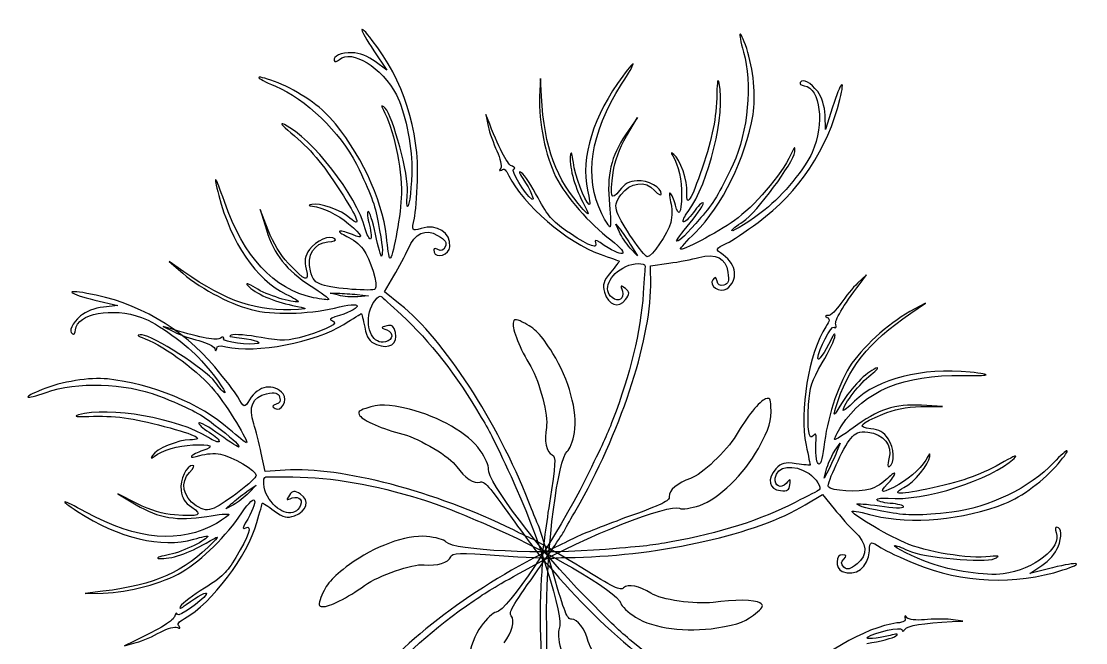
# Model space of a CAD drawing. Extents: x -427 to 180, y 57 to 333.
# Drawn here: x 56.7 to 180.4, y 108.7 to 180.9 of the extents above; entities that cross this region are included whole.
import ezdxf

# ---------------------------------------------------------------- set-up
doc = ezdxf.new("R2010")
doc.units = 0
doc.layers.add('Layer_1', color=7, linetype='CONTINUOUS')

msp = doc.modelspace()

# ---------------------------------------------------------------- linework, layer by layer
at = {"layer": 'Layer_1', "color": 7}
for points in [[(97.657218, 177.528932), (99.190955, 175.265898), (97.83911, 176.264083)], [(117.143357, 172.23021), (117.025882, 174.30472), (116.917579, 172.223472)], [(150.98032, 170.976614), (150.165862, 168.366976), (150.104373, 170.046304)], [(111.128284, 168.98476), (110.663994, 170.12836), (110.958704, 168.759194)], [(127.022687, 167.583033), (128.32352, 169.782885), (126.924121, 167.745417)], [(85.384785, 156.675215), (84.474618, 159.063273), (85.196331, 156.699239)], [(126.205195, 156.45741), (125.797067, 157.382146), (126.353609, 156.654789)], [(126.205195, 156.45741), (126.205195, 156.45741)], [(127.621422, 154.818842), (128.311525, 153.682089), (127.451806, 154.593258)], [(75.594531, 151.843108), (73.898728, 153.04371), (75.45917, 151.662253)], [(129.838418, 150.194817), (129.83415, 152.537251), (131.958189, 152.838128)], [(100.740178, 148.043988), (98.905275, 149.500096), (99.993348, 151.348976)], [(154.16234, 150.48364), (154.899222, 151.4737), (153.881494, 150.511654)], [(65.263928, 148.555992), (67.920662, 147.91165), (66.248777, 147.741883)], [(93.578013, 149.103979), (92.600395, 149.360914), (93.516065, 149.343021)], [(93.578013, 149.103979), (93.578013, 149.103979)], [(95.742023, 149.190819), (97.061129, 149.022371), (95.812825, 148.917621)], [(160.056834, 147.02385), (161.769605, 148.200187), (159.933926, 147.213376)], [(74.38542, 145.116024), (73.201675, 145.46532), (74.456223, 144.842808)], [(113.857726, 145.8644), (113.857726, 145.8644)], [(143.187565, 137.062315), (143.18767, 137.062143)], [(161.207171, 136.166849), (163.762623, 136.195512), (161.294872, 136.33536)], [(96.05603, 135.114573), (96.05603, 135.114679)], [(151.270762, 131.095757), (151.849741, 131.924312), (151.516472, 131.071242)], [(87.366867, 128.799392), (85.029573, 128.643951), (84.592234, 130.744168)], [(151.270762, 131.095757), (151.270762, 131.095757)], [(150.604259, 129.035076), (149.990249, 127.855486), (150.323412, 129.06309)], [(82.895549, 126.28857), (83.985421, 127.050599), (83.131593, 126.133895)], [(70.196608, 124.867334), (67.917416, 126.023458), (70.040927, 124.758478)], [(147.800522, 124.741375), (149.801125, 125.959898), (151.159954, 124.299849)], [(81.351794, 124.769555), (80.455315, 124.30258), (81.145242, 124.904895)], [(81.351794, 124.769555), (81.351794, 124.769555)], [(176.533778, 117.443045), (173.880149, 116.786021), (175.284063, 117.70954)], [(66.196672, 114.708654), (64.134122, 114.457525), (66.218015, 114.483804)], [(91.740711, 112.927091), (91.740711, 112.927091)], [(142.536972, 113.354929), (142.537042, 113.354806)], [(164.863431, 111.187896), (166.09586, 111.255319), (164.705245, 111.421612)], [(69.82358, 108.915605), (68.71233, 108.378438), (70.059624, 108.76093)]]:
    msp.add_lwpolyline(points, dxfattribs=at)
for points in [[(97.493035, 178.725378), (95.788519, 180.944139), (95.889554, 180.132115), (97.657218, 177.528932)], [(140.997697, 177.775877), (140.168104, 180.253364), (139.885494, 179.936182), (140.630314, 177.345911)], [(102.73997, 162.410111), (102.963666, 168.298854), (101.091686, 174.118418), (97.493035, 178.725378)], [(95.169359, 177.285269), (93.817338, 177.299415), (92.930666, 176.923989), (93.072236, 176.377536)], [(93.661622, 176.493812), (95.079647, 177.772208), (98.597865, 175.586009), (100.302134, 172.383316)], [(97.83911, 176.264083), (97.029767, 176.85615), (95.939614, 177.266113), (95.169359, 177.285269)], [(140.630314, 177.345911), (141.670303, 173.739323), (141.155635, 168.123665), (139.401307, 164.322837)], [(141.729499, 170.119717), (142.098787, 172.137183), (141.749995, 175.488995), (140.997697, 177.775877)], [(93.072236, 176.377536), (93.125294, 176.172678), (93.364371, 176.234555), (93.661622, 176.493812)], [(126.444202, 173.623294), (128.197296, 176.365824), (128.26129, 176.803233), (126.586442, 174.575618)], [(86.119092, 173.956846), (83.664358, 174.851525), (83.736395, 174.432884), (86.226477, 173.401609)], [(126.586442, 174.575618), (123.201469, 170.01466), (121.657502, 165.084661), (122.492703, 161.323097)], [(151.813934, 171.850515), (152.487422, 174.566093), (151.915216, 173.981187), (150.98032, 170.976614)], [(92.563565, 169.759108), (91.215637, 171.304909), (88.376552, 173.120374), (86.119092, 173.956846)], [(86.226477, 173.401609), (89.695517, 171.967955), (93.767314, 168.066621), (95.647302, 164.326365)], [(124.168644, 158.562364), (122.049967, 162.847591), (122.803782, 167.842043), (126.444202, 173.623294)], [(134.180795, 158.846844), (136.611787, 162.138896), (138.568716, 170.201068), (137.789747, 173.743909)], [(137.789747, 173.743909), (137.649377, 174.379085), (137.557161, 173.962913), (137.52728, 172.572969)], [(147.223131, 173.845579), (147.095919, 173.676458), (147.293298, 173.528009), (147.681283, 173.456995)], [(149.23975, 172.770771), (148.408429, 173.837148), (147.562327, 174.296782), (147.223131, 173.845579)], [(147.681283, 173.456995), (149.564729, 173.144363), (150.046694, 169.030374), (148.603444, 165.701846)], [(100.302134, 172.383316), (101.223837, 170.654175), (102.097032, 166.580227), (102.076289, 163.987416)], [(116.917579, 172.223472), (116.82942, 169.288467), (117.628991, 165.244646), (118.790477, 162.914972)], [(122.003153, 159.087015), (118.804164, 162.63977), (117.495994, 166.183246), (117.143357, 172.23021)], [(137.52728, 172.572969), (137.446142, 169.588575), (137.055617, 167.542922), (135.809535, 163.889626)], [(150.104373, 170.046304), (150.063204, 171.048263), (149.704675, 172.156374), (149.23975, 172.770771)], [(98.989025, 170.840548), (98.462927, 171.323748), (98.446452, 171.24663), (98.950748, 170.284076)], [(101.587515, 161.091216), (101.742173, 163.026238), (99.877919, 169.941141), (98.989025, 170.840548)], [(142.321425, 157.581289), (147.066885, 161.0752), (150.452529, 166.165325), (151.813934, 171.850515)], [(99.132676, 155.936477), (98.641539, 160.364529), (96.010628, 165.878129), (92.563565, 169.759108)], [(98.950748, 170.284076), (100.099992, 167.957895), (101.031185, 163.097252), (100.857442, 160.391905)], [(135.010387, 156.369356), (138.16796, 159.512395), (140.841487, 165.005498), (141.729499, 170.119717)], [(87.274157, 168.935513), (86.689886, 169.221439), (86.957927, 168.890039), (88.026526, 168.000687)], [(96.677942, 156.831143), (95.617563, 160.783735), (90.530613, 167.337464), (87.274157, 168.935513)], [(110.958704, 168.759194), (111.113044, 168.02524), (111.577194, 166.705322), (111.971282, 165.879328)], [(113.761241, 164.092191), (113.267529, 164.198589), (112.380469, 165.836501), (111.128284, 168.98476)], [(88.026526, 168.000687), (90.310303, 166.077801), (91.667122, 164.49785), (93.748299, 161.246968)], [(126.924121, 167.745417), (125.213713, 165.235685), (124.710194, 163.098451), (125.051788, 159.619674)], [(125.479602, 163.35859), (125.643432, 164.691878), (126.195459, 166.130612), (127.022687, 167.583033)], [(111.971282, 165.879328), (112.372426, 165.003981), (112.547721, 164.121789), (112.406363, 163.875021)], [(120.852498, 164.542336), (120.740773, 165.509123), (120.58601, 165.890299), (120.522016, 165.452926)], [(132.537662, 165.46686), (132.171055, 165.742521), (132.149889, 165.714334), (132.41045, 165.297703)], [(140.571682, 157.660982), (142.181654, 158.745668), (146.428922, 164.512032), (146.57857, 165.76778)], [(146.57857, 165.76778), (146.628806, 166.480285), (146.55818, 166.445078), (146.119536, 165.450774)], [(120.522016, 165.452926), (120.322943, 164.190228), (120.92704, 161.882321), (121.961808, 159.912586)], [(122.702394, 159.664759), (122.138373, 160.088763), (121.020032, 163.004048), (120.852498, 164.542336)], [(132.41045, 165.297703), (133.058362, 164.280927), (133.472453, 162.424858), (133.435129, 160.731524)], [(134.049315, 161.020096), (134.163756, 162.346435), (133.235527, 164.986306), (132.537662, 165.46686)], [(146.119536, 165.450774), (145.016153, 163.102614), (141.794375, 159.345778), (139.570005, 157.796237)], [(148.603444, 165.701846), (147.825181, 163.903631), (145.182558, 160.682347), (143.141633, 159.083135)], [(80.29974, 159.986069), (79.246769, 163.065961), (78.944579, 163.388505), (79.643467, 160.690673)], [(95.647302, 164.326365), (97.345221, 160.866885), (97.78256, 159.741136), (98.16924, 157.545447)], [(102.076289, 163.987416), (102.084755, 161.985261), (101.790821, 159.321718), (101.584693, 159.414111)], [(112.406363, 163.875021), (112.194344, 163.593046), (112.229551, 163.52249), (112.511914, 163.663249)], [(112.511914, 163.663249), (112.808494, 163.881618), (113.005909, 163.73324), (113.364825, 162.977837)], [(116.014539, 160.27951), (115.225022, 160.873094), (113.549116, 163.633792), (113.90902, 163.760439)], [(113.90902, 163.760439), (114.149015, 163.844718), (114.078635, 163.985934), (113.761241, 164.092191)], [(114.825748, 163.335977), (114.487399, 163.590365), (114.522395, 163.343385), (114.994341, 162.679598)], [(116.748458, 160.43385), (116.023394, 161.817621), (115.157077, 163.130942), (114.825748, 163.335977)], [(126.225057, 161.29745), (125.228636, 159.97217), (125.052847, 160.501619), (125.479602, 163.35859)], [(135.809535, 163.889626), (134.570438, 160.186941), (133.955441, 159.192813), (134.049315, 161.020096)], [(139.401307, 164.322837), (137.75327, 160.839333), (137.145222, 159.795816), (135.668671, 158.125414)], [(102.37488, 158.051824), (102.515427, 158.634825), (102.66123, 160.60403), (102.73997, 162.410111)], [(113.364825, 162.977837), (114.962591, 159.702189), (120.185395, 155.201591), (123.951474, 153.870705)], [(114.994341, 162.679598), (115.867572, 161.316818), (116.458686, 159.989668), (116.014539, 160.27951)], [(118.790477, 162.914972), (120.043508, 160.472268), (122.657591, 157.491754), (125.202319, 155.534335)], [(128.258362, 162.416885), (127.334014, 162.361534), (126.81864, 162.086967), (126.225057, 161.29745)], [(126.372588, 160.789309), (127.475019, 162.255559), (129.232099, 162.479256), (130.281966, 161.292653)], [(131.071694, 160.875493), (131.143132, 161.61622), (129.507266, 162.493049), (128.258362, 162.416885)], [(93.748299, 161.246968), (95.872515, 157.970826), (96.266885, 156.870407), (94.896132, 158.082339)], [(101.584693, 159.414111), (101.498686, 159.464699), (101.483693, 160.226099), (101.587515, 161.091216)], [(122.492703, 161.323097), (122.731392, 160.349078), (122.815177, 159.579952), (122.702394, 159.664759)], [(125.960897, 158.71547), (125.672536, 159.506045), (125.757767, 159.97157), (126.372588, 160.789309)], [(130.281966, 161.292653), (130.754088, 160.80529), (131.057265, 160.621458), (131.071694, 160.875493)], [(132.116022, 160.973001), (131.975017, 161.07901), (131.988634, 160.627419), (132.157156, 159.971076)], [(132.714086, 159.596426), (132.545564, 160.25284), (132.28525, 160.845789), (132.116022, 160.973001)], [(79.643467, 160.690673), (81.101992, 155.201288), (83.996251, 150.922019), (87.458836, 149.231635)], [(90.662446, 148.822515), (85.990575, 149.835228), (82.553637, 153.536561), (80.29974, 159.986069)], [(90.476038, 159.670439), (90.032103, 159.555469), (90.040957, 159.52132), (90.529167, 159.465546)], [(94.896132, 158.082339), (93.930015, 158.998186), (91.286827, 159.916925), (90.476038, 159.670439)], [(100.857442, 160.391905), (100.724162, 157.9522), (99.831634, 153.238588), (99.530574, 153.415721)], [(120.067038, 156.570546), (118.36104, 157.764945), (117.938271, 158.259328), (116.748458, 160.43385)], [(121.961808, 159.912586), (122.764307, 158.338244), (122.778277, 158.239467), (122.003153, 159.087015)], [(125.051788, 159.619674), (125.198297, 158.229518), (125.211103, 157.072443), (125.11229, 157.058402)], [(132.157156, 159.971076), (132.325749, 159.314698), (132.352736, 158.235128), (132.168445, 157.579243)], [(133.435129, 160.731524), (133.39022, 158.558448), (133.100449, 158.114336), (132.714086, 159.596426)], [(134.419132, 157.520118), (135.387119, 158.690176), (136.093874, 159.747662), (135.952904, 159.853707)], [(135.952904, 159.853707), (135.840156, 159.938515), (135.303369, 159.459337), (134.801543, 158.733214)], [(90.529167, 159.465546), (91.728117, 159.338863), (93.437925, 158.506308), (94.739146, 157.422151)], [(96.994525, 158.844586), (96.857929, 158.809238), (96.898252, 158.090806), (97.153557, 157.245868)], [(97.864193, 156.190921), (97.552055, 157.677104), (97.165269, 158.888825), (96.994525, 158.844586)], [(125.11229, 157.058402), (125.041664, 157.02323), (124.590955, 157.715168), (124.168644, 158.562364)], [(129.433253, 153.589027), (129.002864, 153.603621), (126.418026, 157.444941), (125.960897, 158.71547)], [(133.621995, 157.633924), (133.509177, 157.718767), (133.756792, 158.282894), (134.180795, 158.846844)], [(134.801543, 158.733214), (134.27153, 158.028294), (133.762965, 157.527914), (133.621995, 157.633924)], [(143.141633, 159.083135), (141.580874, 157.829116), (139.314347, 156.399554), (139.258149, 156.618276)], [(94.739146, 157.422151), (96.410925, 156.033131), (96.577753, 155.529714), (95.17779, 156.150987)], [(97.153557, 157.245868), (97.374749, 156.392111), (97.44922, 155.682579), (97.278511, 155.638334)], [(98.16924, 157.545447), (98.662, 154.939929), (98.76427, 153.982494), (98.561811, 153.638511)], [(103.155048, 156.869101), (102.071068, 156.551848), (102.028099, 156.577143), (102.37488, 158.051824)], [(106.510106, 154.749979), (106.590116, 156.410596), (105.049782, 157.43284), (103.155048, 156.869101)], [(132.168445, 157.579243), (131.849428, 156.274283), (129.948203, 153.510773), (129.433253, 153.589027)], [(132.857314, 155.384108), (132.758501, 155.370156), (133.429908, 156.321837), (134.419132, 157.520118)], [(135.668671, 158.125414), (133.937661, 156.116637), (133.252496, 155.440083), (132.857314, 155.384108)], [(139.570005, 157.796237), (137.57868, 156.380434), (133.335575, 154.141769), (133.286645, 154.487544)], [(138.684885, 155.151433), (139.228516, 155.404806), (140.859655, 156.517664), (142.321425, 157.581289)], [(139.258149, 156.618276), (139.244179, 156.717125), (139.830355, 157.203217), (140.571682, 157.660982)], [(85.196331, 156.699239), (86.093797, 153.797702), (87.451815, 152.072308), (90.385692, 150.172067)], [(87.727688, 152.836163), (86.786865, 153.795066), (86.005497, 155.123201), (85.384785, 156.675215)], [(93.15408, 155.663162), (92.619199, 156.18055), (90.914118, 155.447333), (90.195545, 154.422986)], [(93.728473, 156.540771), (93.557693, 156.496568), (93.919361, 156.225846), (94.53778, 155.948747)], [(95.17779, 156.150987), (94.55937, 156.428094), (93.933331, 156.593899), (93.728473, 156.540771)], [(94.53778, 155.948747), (95.1562, 155.671611), (96.017401, 155.020101), (96.415687, 154.467348)], [(97.278511, 155.638334), (97.141845, 155.602943), (96.854895, 156.148129), (96.677942, 156.831143)], [(98.561811, 153.638511), (98.511258, 153.552493), (98.18515, 154.670636), (97.864193, 156.190921)], [(99.530574, 153.415721), (99.453457, 153.43215), (99.26398, 154.585687), (99.132676, 155.936477)], [(101.660893, 154.477688), (102.449175, 156.358279), (103.659697, 156.890515), (105.078604, 156.05549)], [(105.078604, 156.05549), (106.024542, 155.4988), (106.163607, 155.2433), (105.962418, 154.753856)], [(123.437971, 155.183642), (123.726332, 154.393074), (122.471042, 154.895511), (120.067038, 156.570546)], [(127.451806, 154.593258), (127.00085, 155.108846), (126.430303, 155.935023), (126.205195, 156.45741)], [(126.353609, 156.654789), (126.663524, 156.245179), (127.234036, 155.419026), (127.621422, 154.818842)], [(133.286645, 154.487544), (133.251437, 154.558178), (134.035627, 155.425048), (135.010387, 156.369356)], [(90.293723, 151.933896), (89.8337, 153.709715), (90.753463, 155.223474), (92.335706, 155.305403)], [(92.335706, 155.305403), (93.011099, 155.371002), (93.343734, 155.493621), (93.15408, 155.663162)], [(105.101076, 154.421388), (104.645781, 154.631457), (104.552154, 154.570737), (104.66723, 154.126805)], [(104.66723, 154.126805), (104.879532, 153.307164), (106.458071, 153.825441), (106.510106, 154.749979)], [(105.962418, 154.753856), (105.718225, 154.289756), (105.522187, 154.202521), (105.101076, 154.421388)], [(123.960188, 155.232414), (123.431374, 155.585805), (123.283243, 155.564801), (123.437971, 155.183642)], [(125.202319, 155.534335), (127.690672, 153.619344), (126.61791, 153.366611), (123.960188, 155.232414)], [(138.245889, 153.804341), (137.322352, 154.454549), (137.315367, 154.503959), (138.684885, 155.151433)], [(90.195545, 154.422986), (89.662921, 153.665491), (89.556594, 153.09131), (89.804314, 152.135085)], [(96.415687, 154.467348), (97.237589, 153.40475), (98.214642, 150.195879), (97.832584, 149.841807)], [(99.993348, 151.348976), (100.609474, 152.346776), (101.333162, 153.7733), (101.660893, 154.477688)], [(123.951474, 153.870705), (125.143405, 153.460069), (126.15189, 153.099015), (126.180113, 153.077827)], [(131.958189, 152.838128), (133.122532, 152.977867), (134.689289, 153.300574), (135.444445, 153.483119)], [(135.444445, 153.483119), (137.40656, 154.038155), (138.577006, 153.422956), (138.807934, 151.792844)], [(138.678641, 149.859788), (140.027417, 150.831864), (139.867326, 152.673522), (138.245889, 153.804341)], [(89.804314, 152.135085), (90.220098, 150.53003), (89.696505, 150.722386), (87.727688, 152.836163)], [(125.370735, 148.831367), (124.214647, 149.700551), (125.014112, 151.527005), (126.948427, 152.456021)], [(126.180113, 153.077827), (126.208335, 153.056639), (125.763129, 152.464523), (125.204929, 151.780786)], [(126.948427, 152.456021), (127.795588, 152.878363), (129.178477, 152.897893), (129.185074, 152.495729)], [(129.185074, 152.495729), (129.199079, 152.396934), (129.091623, 151.021214), (128.976759, 149.342115)], [(75.45917, 151.662253), (77.699979, 149.764672), (81.361142, 147.870643), (83.906999, 147.327574)], [(88.902896, 147.455614), (84.130836, 147.166891), (80.544215, 148.351405), (75.594531, 151.843108)], [(91.659361, 150.319782), (90.861342, 150.586799), (90.550263, 150.943525), (90.293723, 151.933896)], [(125.204929, 151.780786), (124.321679, 150.72349), (124.222478, 150.356707), (124.47542, 149.460359)], [(137.042987, 150.913006), (136.534211, 150.236255), (137.923097, 149.324444), (138.678641, 149.859788)], [(137.543755, 150.757184), (137.42441, 151.244173), (137.318612, 151.279556), (137.042987, 150.913006)], [(138.807934, 151.792844), (138.961887, 150.706112), (138.84868, 150.438132), (138.340469, 150.290572)], [(64.338062, 149.331447), (61.584632, 149.828278), (62.205274, 149.295022), (65.263928, 148.555992)], [(83.918887, 149.954488), (83.093105, 150.469406), (82.698523, 150.585829), (83.000712, 150.26326)], [(83.000712, 150.26326), (83.864383, 149.320842), (86.045925, 148.355409), (88.231384, 147.937643)], [(88.886598, 148.362472), (88.20362, 148.185512), (85.226493, 149.127086), (83.918887, 149.954488)], [(90.385692, 150.172067), (91.564287, 149.420566), (92.477347, 148.709584), (92.426758, 148.623602)], [(97.832584, 149.841807), (97.553078, 149.514263), (92.937969, 149.885717), (91.659361, 150.319782)], [(121.178641, 124.177093), (126.23377, 132.955277), (129.788324, 143.612019), (129.838418, 150.194817)], [(126.910116, 149.880814), (126.317978, 150.326016), (126.296776, 150.297829), (126.549894, 149.577834)], [(126.915654, 148.596667), (127.403229, 149.245221), (127.417657, 149.499186), (126.910116, 149.880814)], [(138.340469, 150.290572), (137.825342, 150.192397), (137.634913, 150.291383), (137.543755, 150.757184)], [(151.344669, 145.694989), (151.179569, 146.172346), (152.119933, 147.780262), (154.16234, 150.48364)], [(153.881494, 150.511654), (153.334018, 149.999033), (152.446147, 148.917663), (151.944356, 148.152315)], [(79.190113, 140.779648), (75.397222, 145.289742), (70.099206, 148.339813), (64.338062, 149.331447)], [(87.458836, 149.231635), (88.369426, 148.811544), (89.023229, 148.397852), (88.886598, 148.362472)], [(92.426758, 148.623602), (92.410284, 148.546446), (91.588205, 148.625048), (90.662446, 148.822515)], [(93.674921, 147.744352), (96.723168, 148.497561), (96.252422, 147.501028), (93.137182, 146.584652)], [(93.516065, 149.343021), (94.029569, 149.330265), (95.031281, 149.261773), (95.742023, 149.190819)], [(95.812825, 148.917621), (95.128577, 148.886146), (94.126865, 148.954638), (93.578013, 149.103979)], [(97.170596, 147.192255), (97.368117, 148.118011), (98.21443, 149.211901), (98.533095, 148.966438)], [(98.533095, 148.966438), (98.619137, 148.915846), (99.628258, 147.97466), (100.870036, 146.838663)], [(124.47542, 149.460359), (124.918156, 147.935819), (126.110051, 147.525182), (126.915654, 148.596667)], [(126.549894, 149.577834), (126.774684, 148.702677), (126.132064, 148.258939), (125.370735, 148.831367)], [(128.976759, 149.342115), (128.653932, 144.862207), (127.483979, 139.959993), (125.438609, 134.65666)], [(63.001634, 145.10373), (63.192064, 147.003459), (67.266365, 147.749958), (70.681077, 146.524475)], [(66.248777, 147.741883), (65.251616, 147.63618), (64.168905, 147.206853), (63.585834, 146.703238)], [(83.906999, 147.327574), (86.598305, 146.785742), (90.558377, 146.973434), (93.674921, 147.744352)], [(88.231384, 147.937643), (89.962782, 147.584424), (90.048754, 147.533818), (88.902896, 147.455614)], [(99.022856, 143.699886), (97.622716, 143.337114), (96.692124, 145.100396), (97.170596, 147.192255)], [(115.695522, 125.060304), (111.978902, 134.483552), (105.857925, 143.903446), (100.740178, 148.043988)], [(151.944356, 148.152315), (151.403935, 147.355355), (150.740643, 146.747932), (150.456304, 146.740848)], [(159.933926, 147.213376), (157.378792, 145.766567), (154.336013, 142.985737), (152.946456, 140.784488)], [(63.585834, 146.703238), (62.575338, 145.804865), (62.171266, 144.930851), (62.643389, 144.621444)], [(70.681077, 146.524475), (72.525752, 145.863923), (75.910902, 143.434713), (77.638455, 141.50123)], [(92.849986, 146.145814), (93.648004, 145.878814), (92.472902, 145.209969), (89.664967, 144.373233)], [(93.137182, 146.584652), (92.531286, 146.391263), (92.455369, 146.26227), (92.849986, 146.145814)], [(94.196891, 145.729466), (95.260657, 146.405907), (96.171424, 146.969825), (96.205537, 146.978662)], [(96.205537, 146.978662), (96.239722, 146.987542), (96.425494, 146.270352), (96.612537, 145.407754)], [(100.870036, 146.838663), (104.172988, 143.795019), (107.278562, 139.825564), (110.15243, 134.921519)], [(114.921457, 145.990691), (114.133739, 146.387393), (113.953893, 146.384758), (113.857726, 145.8644)], [(118.482784, 142.354878), (117.037912, 144.630916), (116.468529, 145.238392), (114.921457, 145.990691)], [(150.456304, 146.740848), (150.105255, 146.775868), (150.063168, 146.709161), (150.330009, 146.540735)], [(150.330009, 146.540735), (150.67051, 146.4004), (150.645992, 146.154672), (150.186323, 145.456021)], [(151.339836, 136.052274), (152.718315, 140.629975), (155.069544, 143.586164), (160.056834, 147.02385)], [(62.643389, 144.621444), (62.820412, 144.505454), (62.955773, 144.712019), (63.001634, 145.10373)], [(79.852806, 144.127188), (79.461928, 143.807293), (77.628119, 144.133961), (74.38542, 145.116024)], [(74.456223, 144.842808), (75.12643, 144.506269), (76.448077, 144.04691), (77.339652, 143.840584)], [(80.477399, 143.122858), (84.035057, 142.331701), (90.809413, 143.612898), (94.196891, 145.729466)], [(96.612537, 145.407754), (96.889256, 144.058185), (97.114328, 143.752076), (97.973025, 143.391459)], [(97.973025, 143.391459), (99.441321, 142.787885), (100.505122, 143.46434), (100.168925, 144.76205)], [(99.161039, 145.557765), (98.443912, 145.372007), (98.452767, 145.337829), (99.173633, 145.087287)], [(99.173633, 145.087287), (99.998181, 144.717823), (99.944947, 143.938738), (99.022856, 143.699886)], [(100.168925, 144.76205), (99.965478, 145.547496), (99.775754, 145.717016), (99.161039, 145.557765)], [(113.857726, 145.8644), (113.729491, 145.170595), (114.64121, 142.921344), (115.903555, 140.822535)], [(150.186323, 145.456021), (148.214225, 142.391108), (147.074964, 135.591458), (147.890234, 131.681202)], [(149.253437, 141.791093), (149.351474, 142.773985), (150.842701, 145.63871), (151.137624, 145.396567)], [(151.250195, 144.392657), (151.292175, 144.813895), (151.099135, 144.655885), (150.776379, 143.908127)], [(151.137624, 145.396567), (151.334227, 145.235136), (151.418435, 145.368546), (151.344669, 145.694989)], [(70.745989, 144.499552), (70.031684, 144.503711), (70.071372, 144.435533), (71.091922, 144.06198)], [(79.223521, 139.028434), (78.03727, 140.565039), (72.008757, 144.431279), (70.745989, 144.499552)], [(71.091922, 144.06198), (73.506439, 143.112408), (77.463301, 140.139811), (79.153283, 138.020072)], [(77.339652, 143.840584), (78.274302, 143.608957), (79.07359, 143.196482), (79.178471, 142.932104)], [(80.204419, 144.036076), (80.287922, 144.276346), (80.133617, 144.309274), (79.852806, 144.127188)], [(84.238927, 143.514222), (83.282723, 143.266505), (80.079148, 143.675629), (80.204419, 144.036076)], [(81.10753, 144.488704), (80.697744, 144.382518), (80.912727, 144.256012), (81.72595, 144.211569)], [(84.575512, 144.184483), (83.041388, 144.479468), (81.474349, 144.620152), (81.10753, 144.488704)], [(81.72595, 144.211569), (83.335992, 144.045576), (84.742341, 143.681069), (84.238927, 143.514222)], [(89.664967, 144.373233), (87.667751, 143.782947), (87.017652, 143.760324), (84.575512, 144.184483)], [(150.776379, 143.908127), (150.064156, 142.454718), (149.235975, 141.261034), (149.253437, 141.791093)], [(149.766024, 141.243603), (150.573073, 142.581199), (151.246738, 144.00301), (151.250195, 144.392657)], [(79.178471, 142.932104), (79.266948, 142.590618), (79.344171, 142.574186), (79.409893, 142.88275)], [(79.409893, 142.88275), (79.423899, 143.250782), (79.662941, 143.312723), (80.477399, 143.122858)], [(120.983625, 133.175008), (121.38491, 135.540362), (120.332609, 139.35825), (118.482784, 142.354878)], [(77.638455, 141.50123), (78.990617, 140.02464), (80.563512, 137.855109), (80.348811, 137.784953)], [(148.184027, 136.402582), (148.320446, 138.480694), (148.523893, 139.098549), (149.766024, 141.243603)], [(81.849634, 137.307535), (81.561732, 137.833643), (80.345954, 139.38958), (79.190113, 140.779648)], [(115.903555, 140.822535), (116.961571, 138.976745), (117.972773, 135.130578), (117.716339, 133.742966)], [(152.946456, 140.784488), (151.507758, 138.446316), (150.315122, 134.665483), (149.961321, 131.474566)], [(152.014312, 133.928717), (154.579359, 137.962597), (159.240576, 139.90835), (166.071589, 139.794064)], [(156.014459, 140.620199), (154.831595, 140.135511), (153.17167, 138.422126), (152.024225, 136.515789)], [(152.196415, 135.754096), (152.266442, 136.456162), (154.178991, 138.924319), (155.407364, 139.865354)], [(166.959601, 140.166358), (161.304432, 140.695119), (156.288532, 139.458364), (153.505503, 136.793435)], [(155.407364, 139.865354), (156.175996, 140.462275), (156.421635, 140.792298), (156.014459, 140.620199)], [(166.071589, 139.794064), (169.325611, 139.717579), (169.732752, 139.889674), (166.959601, 140.166358)], [(66.716067, 139.379727), (64.678952, 139.618049), (61.356667, 139.053665), (59.12309, 138.155387)], [(59.57588, 137.816512), (63.10782, 139.087041), (68.744998, 138.93589), (72.65113, 137.430555)], [(80.871416, 133.56209), (77.531105, 136.510229), (71.876924, 138.823654), (66.716067, 139.379727)], [(80.348811, 137.784953), (80.251127, 137.764583), (79.728169, 138.318176), (79.223521, 139.028434)], [(87.130647, 137.642832), (86.073548, 138.926016), (84.246053, 138.647424), (83.222257, 136.956348)], [(59.12309, 138.155387), (56.704304, 137.167616), (57.03909, 136.906063), (59.57588, 137.816512)], [(72.65113, 137.430555), (76.233729, 136.010745), (77.314287, 135.471351), (79.076518, 134.105628)], [(79.153283, 138.020072), (80.694604, 136.124286), (83.202431, 132.034548), (82.860519, 131.963368)], [(83.222257, 136.956348), (82.633012, 135.992796), (82.584152, 135.982664), (81.849634, 137.307535)], [(83.723625, 134.181493), (83.043081, 136.103681), (83.581455, 137.311433), (85.193262, 137.647055)], [(85.193262, 137.647055), (86.267823, 137.870836), (86.542531, 137.775156), (86.722589, 137.277538)], [(86.185167, 135.942585), (86.893368, 135.478548), (87.713647, 136.923367), (87.130647, 137.642832)], [(78.452595, 132.574329), (75.010543, 134.787788), (66.838869, 136.220291), (63.353707, 135.214282)], [(86.308392, 136.452356), (85.830096, 136.301847), (85.801627, 136.193992), (86.185167, 135.942585)], [(86.722589, 137.277538), (86.853787, 136.769792), (86.767285, 136.573404), (86.308392, 136.452356)], [(101.813857, 135.859724), (99.187286, 136.46737), (98.355365, 136.500651), (96.725214, 135.950998)], [(143.18767, 137.062143), (142.518416, 136.838767), (140.990782, 134.952867), (139.764491, 132.83276)], [(142.353139, 131.31673), (143.646282, 133.682295), (143.902575, 134.474461), (143.812652, 136.192436)], [(143.812652, 136.192436), (143.77882, 137.0737), (143.689532, 137.229867), (143.187565, 137.062315)], [(148.746496, 132.801173), (148.220081, 132.144632), (147.998642, 133.478485), (148.184027, 136.402582)], [(152.024225, 136.515789), (151.094338, 135.013178), (151.01715, 134.949977), (151.339836, 136.052274)], [(153.505503, 136.793435), (152.796596, 136.084197), (152.18241, 135.613683), (152.196415, 135.754096)], [(161.294872, 136.33536), (158.261971, 136.496142), (156.173526, 135.818185), (153.376316, 133.721916)], [(156.794944, 135.295294), (158.019895, 135.846689), (159.53631, 136.120836), (161.207171, 136.166849)], [(63.353707, 135.214282), (62.728902, 135.033254), (63.150154, 134.968089), (64.53911, 135.027962)], [(64.53911, 135.027962), (67.522552, 135.139588), (69.589124, 134.881944), (73.315234, 133.874213)], [(96.725214, 135.950998), (95.885709, 135.680894), (95.759379, 135.552772), (96.05603, 135.114573)], [(96.05603, 135.114679), (96.451529, 134.530398), (98.679392, 133.567667), (101.05154, 132.958215)], [(110.037319, 131.074421), (108.663355, 133.041196), (105.234567, 135.02283), (101.813857, 135.859724)], [(110.15243, 134.921519), (111.324499, 132.929287), (111.559661, 132.443579), (113.607748, 128.054407)], [(155.419323, 133.588996), (153.769452, 133.753599), (154.130908, 134.178424), (156.794944, 135.295294)], [(73.315234, 133.874213), (77.090168, 132.876674), (78.121902, 132.327117), (76.292396, 132.302853)], [(77.333479, 134.27778), (77.25615, 134.159766), (77.768947, 133.655004), (78.525938, 133.201082)], [(79.761189, 132.897735), (78.531089, 133.788224), (77.430175, 134.425277), (77.333479, 134.27778)], [(79.076518, 134.105628), (81.192832, 132.507898), (81.912181, 131.867825), (81.993532, 131.47706)], [(84.592234, 130.744168), (84.377675, 131.897056), (83.954518, 133.439693), (83.723625, 134.181493)], [(117.716339, 133.742966), (117.440643, 132.25128), (117.717397, 130.836881), (118.385558, 130.569899)], [(125.438609, 134.65666), (124.610534, 132.498609), (124.377136, 132.012062), (122.220076, 127.675453)], [(151.21781, 132.341891), (151.1511, 132.383999), (151.508993, 133.128261), (152.014312, 133.928717)], [(153.376316, 133.721916), (152.263761, 132.87569), (151.281028, 132.264679), (151.21781, 132.341891)], [(157.430967, 132.431059), (156.90427, 133.192671), (156.402197, 133.490927), (155.419323, 133.588996)], [(79.69903, 132.094933), (79.621736, 131.97689), (79.042757, 132.1876), (78.452595, 132.574329)], [(78.525938, 133.201082), (79.263596, 132.717727), (79.795726, 132.242429), (79.69903, 132.094933)], [(81.993532, 131.47706), (82.013852, 131.379365), (81.020818, 131.98796), (79.761189, 132.897735)], [(82.860519, 131.963368), (82.792397, 131.923539), (81.876657, 132.65029), (80.871416, 133.56209)], [(101.05154, 132.958215), (103.100579, 132.385597), (106.519948, 130.355004), (107.310947, 129.186446)], [(120.144226, 130.962382), (120.431916, 131.160336), (120.791291, 132.134299), (120.983625, 133.175008)], [(139.764491, 132.83276), (138.660755, 131.01394), (135.783641, 128.268465), (134.445132, 127.821711)], [(149.058986, 132.380012), (149.086926, 133.015376), (148.992135, 133.131196), (148.746496, 132.801173)], [(149.961321, 131.474566), (149.614505, 128.353855), (148.842099, 129.139985), (149.058986, 132.380012)], [(150.492464, 126.848153), (150.281749, 127.223707), (152.225449, 131.425939), (153.074726, 132.475703)], [(153.074726, 132.475703), (153.601106, 133.132248), (154.043348, 133.300837), (155.061359, 133.199272)], [(155.061359, 133.199272), (156.886737, 133.01715), (157.989274, 131.630843), (157.519268, 130.117818)], [(157.572114, 129.226214), (158.242497, 129.549313), (158.14379, 131.402716), (157.430967, 132.431059)], [(76.292396, 132.302853), (74.961436, 132.331467), (72.38697, 131.234818), (71.952418, 130.50733)], [(72.129442, 130.391355), (73.102262, 131.1035), (74.927781, 131.636519), (76.61995, 131.708581)], [(76.61995, 131.708581), (78.791403, 131.803997), (79.253295, 131.543463), (77.799216, 131.062338)], [(135.528336, 124.68752), (137.792675, 125.480469), (140.625163, 128.248212), (142.353139, 131.31673)], [(147.890234, 131.681202), (148.157286, 130.449161), (148.371669, 129.39964), (148.368142, 129.364531)], [(177.169907, 129.504482), (178.857878, 131.498696), (178.440154, 131.575831), (176.611742, 129.595619)], [(71.952418, 130.50733), (71.701029, 130.123737), (71.730556, 130.104419), (72.129442, 130.391355)], [(76.464164, 130.376626), (76.367467, 130.229098), (76.817224, 130.271819), (77.461325, 130.482357)], [(77.799216, 131.062338), (77.155079, 130.851751), (76.580157, 130.553678), (76.464164, 130.376626)], [(77.461325, 130.482357), (78.105427, 130.692944), (79.181011, 130.789507), (79.847479, 130.647979)], [(79.847479, 130.647979), (81.170254, 130.41382), (84.05072, 128.694931), (84.005847, 128.175984)], [(110.991865, 128.90899), (111.057976, 129.251911), (110.63055, 130.198018), (110.037319, 131.074421)], [(117.749712, 112.570447), (117.726499, 119.821515), (119.075592, 130.227123), (120.144226, 130.962382)], [(118.385558, 130.569899), (118.851966, 130.376072), (118.808609, 129.558961), (118.0664, 124.960602)], [(150.323412, 129.06309), (150.530387, 129.716053), (150.940915, 130.632327), (151.270762, 131.095757)], [(151.516472, 131.071242), (151.32703, 130.593803), (150.916538, 129.677527), (150.604259, 129.035076)], [(157.519268, 130.117818), (157.347394, 129.461351), (157.347465, 129.106813), (157.572114, 129.226214)], [(157.450088, 125.515832), (161.525589, 125.144671), (169.433667, 127.652804), (172.058792, 130.156228)], [(162.047453, 130.375099), (161.514123, 129.29381), (160.141888, 127.977145), (158.674791, 127.130834)], [(159.240047, 126.755366), (160.433424, 127.345366), (162.209095, 129.508091), (162.258061, 130.35408)], [(162.258061, 130.35408), (162.303569, 130.810426), (162.268503, 130.81393), (162.047453, 130.375099)], [(172.058792, 130.156228), (172.52908, 130.60565), (172.125397, 130.468655), (170.921542, 129.773352)], [(76.628875, 129.340793), (75.885044, 129.364242), (75.115635, 127.675223), (75.272233, 126.433848)], [(76.263504, 128.525771), (76.719398, 129.028384), (76.883264, 129.342804), (76.628875, 129.340793)], [(113.889229, 121.836804), (104.803085, 126.314873), (93.939152, 129.174222), (87.366867, 128.799392)], [(107.310947, 129.186446), (108.161282, 127.930222), (109.35099, 127.116716), (110.014353, 127.395368)], [(122.191925, 114.125332), (117.08716, 119.275101), (110.746438, 127.635271), (110.991865, 128.90899)], [(144.391137, 128.945908), (143.317246, 127.776742), (143.584299, 126.544694), (144.918222, 126.411609)], [(144.317653, 127.854191), (144.461234, 129.293436), (146.437459, 129.557159), (148.234968, 128.385136)], [(146.753407, 129.525638), (145.391367, 129.732433), (145.026313, 129.62704), (144.391137, 128.945908)], [(148.368142, 129.364531), (148.364614, 129.32943), (147.627485, 129.402977), (146.753407, 129.525638)], [(170.921542, 129.773352), (168.327779, 128.29493), (166.376248, 127.567862), (162.606394, 126.738581)], [(176.611742, 129.595619), (174.067403, 126.835965), (168.99915, 124.363585), (164.839583, 123.892257)], [(171.003387, 124.90813), (172.919852, 125.638704), (175.604738, 127.675273), (177.169907, 129.504482)], [(77.01813, 124.657033), (75.483759, 125.662474), (75.147174, 127.401482), (76.263504, 128.525771)], [(84.005847, 128.175984), (84.019111, 127.745546), (80.352586, 124.918212), (79.114195, 124.380025)], [(85.296837, 125.769514), (84.820728, 126.587645), (84.711967, 127.966417), (85.112864, 127.998929)], [(85.112864, 127.998929), (85.210583, 128.019288), (86.590332, 128.000798), (88.273364, 127.994551)], [(88.273364, 127.994551), (92.76479, 127.961538), (97.732289, 127.11038), (103.156565, 125.411597)], [(110.014353, 127.395368), (110.482666, 127.584609), (111.025167, 126.972007), (113.723106, 123.175084)], [(122.220076, 127.675453), (119.009128, 121.174044), (113.163847, 112.460278), (111.879525, 112.278371)], [(113.607748, 128.054407), (116.692542, 121.492214), (119.866449, 111.491067), (119.208554, 110.373138)], [(134.445132, 127.821711), (133.006186, 127.341474), (131.902133, 126.415083), (131.991633, 125.701164)], [(145.567439, 127.233161), (144.935755, 126.58713), (144.223109, 126.906404), (144.317653, 127.854191)], [(146.013279, 127.08232), (146.086834, 127.819495), (146.051697, 127.822995), (145.567439, 127.233161)], [(148.234968, 128.385136), (149.035456, 127.879842), (149.769375, 126.707575), (149.428909, 126.493375)], [(157.361823, 127.829084), (156.888042, 127.344558), (155.979005, 126.761645), (155.322626, 126.578963)], [(157.330355, 127.158612), (157.804136, 127.643135), (158.176105, 128.173271), (158.19713, 128.383894)], [(158.19713, 128.383894), (158.214628, 128.559411), (157.835604, 128.313606), (157.361823, 127.829084)], [(75.272233, 126.433848), (75.387098, 125.514964), (75.694332, 125.018383), (76.520537, 124.476979)], [(81.145242, 124.904895), (81.534004, 125.240658), (82.321615, 125.863311), (82.895549, 126.28857)], [(82.337667, 123.828319), (84.088079, 126.43509), (84.40953, 125.380866), (82.719125, 122.608255)], [(89.150299, 125.985852), (88.471625, 126.430553), (88.217237, 126.428591), (87.869187, 125.897442)], [(144.918222, 126.411609), (145.725589, 126.331055), (145.950238, 126.450457), (146.013279, 127.08232)], [(149.428909, 126.493375), (149.351686, 126.430168), (148.119751, 125.808574), (146.624537, 125.035973)], [(155.322626, 126.578963), (154.041443, 126.174986), (150.69263, 126.367293), (150.492464, 126.848153)], [(158.674791, 127.130834), (156.793533, 126.042222), (156.263485, 126.059653), (157.330355, 127.158612)], [(162.606394, 126.738581), (158.797946, 125.877697), (157.629052, 125.887966), (159.240047, 126.755366)], [(64.2063, 123.900229), (61.356314, 125.472627), (60.91573, 125.508265), (63.246744, 123.980723)], [(83.131593, 126.133895), (82.646171, 125.650603), (81.858559, 125.027951), (81.351794, 124.769555)], [(84.078519, 122.687506), (84.411435, 123.903443), (84.70664, 124.933135), (84.725937, 124.962662)], [(84.725937, 124.962662), (84.745269, 124.99219), (85.364923, 124.586093), (86.083214, 124.073211)], [(89.015785, 124.429033), (88.223023, 123.219273), (86.348785, 123.899171), (85.296837, 125.769514)], [(87.869187, 125.897442), (87.463104, 125.277806), (87.492632, 125.25847), (88.194765, 125.557562)], [(88.194765, 125.557562), (89.053603, 125.838327), (89.537896, 125.225693), (89.015785, 124.429033)], [(88.445908, 123.494994), (89.938652, 124.035156), (90.271533, 125.251076), (89.150299, 125.985852)], [(103.156565, 125.411597), (105.363543, 124.724502), (105.864134, 124.522978), (110.330936, 122.650299)], [(116.70055, 122.587462), (116.534815, 122.945408), (116.063399, 124.062317), (115.695522, 125.060304)], [(115.930366, 117.551344), (122.265479, 121.079037), (132.025323, 124.931611), (133.18575, 124.351958)], [(118.0664, 124.960602), (117.625534, 121.992693), (117.257798, 119.226513), (117.256669, 118.832097)], [(131.991633, 125.701164), (132.047654, 125.199154), (131.311477, 124.841871), (126.927896, 123.267216)], [(146.624537, 125.035973), (142.626789, 122.988574), (137.828588, 121.44647), (132.233462, 120.444775)], [(153.803071, 124.851565), (153.739889, 124.928774), (154.901798, 124.848284), (156.439344, 124.623995)], [(157.674878, 124.926164), (156.797308, 125.01372), (156.105758, 125.189071), (156.123255, 125.364589)], [(156.123255, 125.364589), (156.137225, 125.505001), (156.748025, 125.585879), (157.450088, 125.515832)], [(159.230028, 124.522833), (159.244034, 124.663249), (158.555976, 124.873706), (157.674878, 124.926164)], [(63.246744, 123.980723), (68.016653, 120.897103), (73.036045, 119.674558), (76.735873, 120.750756)], [(79.382659, 122.601376), (75.243129, 120.210562), (70.210401, 120.640464), (64.2063, 123.900229)], [(70.040927, 124.758478), (72.655822, 123.213579), (74.821066, 122.849058), (78.270562, 123.414462)], [(74.511821, 123.600044), (73.170736, 123.677539), (71.699406, 124.135543), (70.196608, 124.867334)], [(76.520537, 124.476979), (77.907342, 123.568177), (77.390417, 123.358627), (74.511821, 123.600044)], [(75.386216, 116.953527), (77.742948, 118.361594), (80.548589, 121.162572), (82.337667, 123.828319)], [(79.114195, 124.380025), (78.343905, 124.041277), (77.873828, 124.096265), (77.01813, 124.657033)], [(78.270562, 123.414462), (79.648371, 123.650403), (80.802237, 123.737804), (80.822592, 123.64013)], [(86.083214, 124.073211), (87.195346, 123.260044), (87.567738, 123.184733), (88.445908, 123.494994)], [(119.870612, 121.850312), (120.047424, 122.202882), (120.627249, 123.26759), (121.178641, 124.177093)], [(121.0642, 118.651993), (131.19125, 118.882467), (142.14627, 121.370231), (147.800522, 124.741375)], [(133.18575, 124.351958), (133.498205, 124.195878), (134.524471, 124.352452), (135.528336, 124.68752)], [(151.159954, 124.299849), (151.88329, 123.376813), (152.971715, 122.204624), (153.519473, 121.653642)], [(159.346798, 120.363188), (157.103519, 121.33151), (152.988931, 123.798294), (153.259159, 124.019504)], [(153.259159, 124.019504), (153.30128, 124.086207), (154.449184, 123.865322), (155.762117, 123.521614)], [(157.604922, 123.869552), (154.989675, 124.307741), (154.055872, 124.542719), (153.803071, 124.851565)], [(155.762117, 123.521614), (160.086996, 122.451967), (166.17019, 123.014997), (171.003387, 124.90813)], [(156.439344, 124.623995), (157.94179, 124.403188), (159.21253, 124.347315), (159.230028, 124.522833)], [(164.839583, 123.892257), (161.006476, 123.494729), (159.798918, 123.47339), (157.604922, 123.869552)], [(75.673624, 111.535146), (78.839381, 113.34097), (82.993516, 118.843382), (84.078519, 122.687506)], [(80.822592, 123.64013), (80.86242, 123.572051), (80.200821, 123.077474), (79.382659, 122.601376)], [(82.719125, 122.608255), (82.400602, 122.057788), (82.431117, 121.911282), (82.801534, 122.090317)], [(110.330936, 122.650299), (117.026023, 119.865644), (126.098903, 114.594922), (126.363275, 113.325035)], [(113.723106, 123.175084), (115.491652, 120.751205), (117.170803, 118.522397), (117.446711, 118.240598)], [(118.556126, 116.690771), (117.701663, 119.567021), (116.866144, 122.229516), (116.70055, 122.587462)], [(126.927896, 123.267216), (124.116998, 122.217483), (121.518119, 121.201257), (121.172362, 121.011498)], [(78.177676, 120.312039), (79.696949, 121.214451), (79.794633, 121.234771), (78.998837, 120.406576)], [(82.801534, 122.090317), (83.571789, 122.429079), (83.151454, 121.143977), (81.635039, 118.636909)], [(103.793117, 121.084188), (101.402554, 121.28724), (97.685475, 119.920896), (94.853199, 117.82813)], [(116.295562, 120.681668), (115.932306, 120.835353), (114.832416, 121.345219), (113.889229, 121.836804)], [(116.414377, 116.725012), (118.131805, 119.185362), (119.693764, 121.497767), (119.870612, 121.850312)], [(153.519473, 121.653642), (155.011653, 120.263913), (155.092686, 118.944072), (153.818699, 117.901229)], [(176.94353, 121.550158), (177.653036, 119.77763), (174.385538, 117.231943), (170.79112, 116.739684)], [(177.03818, 122.143417), (176.827572, 122.164429), (176.803054, 121.918701), (176.94353, 121.550158)], [(177.165074, 119.861767), (177.645699, 121.125576), (177.599837, 122.087379), (177.03818, 122.143417)], [(78.998837, 120.406576), (75.659936, 116.984956), (72.208323, 115.450828), (66.196672, 114.708654)], [(72.741829, 118.517663), (74.014757, 118.400512), (76.278814, 119.152267), (78.177676, 120.312039)], [(78.377207, 121.067064), (77.990492, 120.476892), (75.153453, 119.172704), (73.629171, 118.906247)], [(76.735873, 120.750756), (77.692395, 121.05181), (78.454536, 121.185047), (78.377207, 121.067064)], [(106.067899, 120.431796), (105.846742, 120.702038), (104.846229, 120.97912), (103.793117, 121.084188)], [(124.595329, 119.575996), (117.371322, 118.949523), (106.889554, 119.428048), (106.067899, 120.431796)], [(121.63323, 117.563402), (119.067195, 119.118461), (116.658782, 120.527984), (116.295562, 120.681668)], [(121.172362, 121.011498), (120.826604, 120.8217), (119.744705, 120.274655), (118.774319, 119.8392)], [(132.233462, 120.444775), (129.958927, 120.033559), (129.421858, 119.98078), (124.595329, 119.575996)], [(155.247026, 119.425014), (155.324002, 120.551829), (155.362596, 120.583427), (156.626493, 119.748271)], [(162.299512, 117.976879), (160.417831, 118.66095), (158.020071, 119.85741), (158.177974, 120.018915)], [(158.177974, 120.018915), (158.255162, 120.082116), (158.974829, 119.833051), (159.750728, 119.436571)], [(169.288287, 118.733175), (166.708282, 118.458787), (161.825309, 119.265036), (159.346798, 120.363188)], [(73.629171, 118.906247), (72.671626, 118.732335), (72.301209, 118.553332), (72.741829, 118.517663)], [(118.774319, 119.8392), (109.628238, 115.484864), (100.650432, 108.732101), (96.8707, 103.342362)], [(106.605356, 118.711881), (106.759731, 119.192826), (107.577576, 119.217584), (112.221754, 118.860594)], [(112.221754, 118.860594), (115.216062, 118.668214), (118.003288, 118.53195), (118.396389, 118.56363)], [(117.256669, 118.832097), (117.255611, 118.437681), (117.210985, 117.226154), (117.12272, 116.166208)], [(152.151048, 118.953929), (151.308615, 119.037989), (151.249278, 117.377615), (152.098872, 117.009231)], [(152.098872, 117.009231), (153.629469, 116.360176), (155.12112, 117.452214), (155.247026, 119.425014)], [(152.277554, 118.444973), (152.632025, 118.799588), (152.607402, 118.908403), (152.151048, 118.953929)], [(156.626493, 119.748271), (157.125039, 119.414911), (158.922477, 118.597426), (160.590022, 117.899261)], [(159.750728, 119.436571), (161.51303, 118.622586), (168.646055, 117.981828), (169.79731, 118.505125)], [(169.79731, 118.505125), (170.432592, 118.831723), (170.365882, 118.873831), (169.288287, 118.733175)], [(175.284063, 117.70954), (176.119335, 118.264354), (176.880876, 119.145603), (177.165074, 119.861767)], [(81.635039, 118.636909), (80.553246, 116.857377), (80.087156, 116.403596), (77.993949, 115.075927)], [(94.853199, 117.82813), (92.705276, 116.198879), (92.147323, 115.580946), (91.526328, 113.976612)], [(96.594863, 115.38538), (98.346193, 116.593316), (102.09488, 117.921052), (103.498971, 117.780953)], [(103.498971, 117.780953), (105.008472, 117.630359), (106.394924, 118.023823), (106.605356, 118.711881)], [(109.316488, 113.633052), (111.223675, 114.939014), (111.692094, 115.206942), (115.930366, 117.551344)], [(117.446711, 118.240598), (117.722689, 117.958796), (118.541133, 117.064398), (119.221994, 116.247312)], [(118.396389, 118.56363), (118.789559, 118.595312), (120.00061, 118.65175), (121.0642, 118.651993)], [(126.68201, 115.098427), (126.322741, 114.743328), (125.586105, 115.099521), (121.63323, 117.563402)], [(152.291807, 117.521771), (151.940722, 117.911336), (151.926611, 118.125458), (152.277554, 118.444973)], [(153.818699, 117.901229), (152.969352, 117.206003), (152.681555, 117.163814), (152.291807, 117.521771)], [(160.590022, 117.899261), (166.038463, 115.653929), (172.146387, 115.399072), (177.713291, 117.183556)], [(170.79112, 116.739684), (168.850031, 116.472465), (164.725283, 117.061248), (162.299512, 117.976879)], [(177.713291, 117.183556), (180.384383, 118.016097), (179.587529, 118.201958), (176.533778, 117.443045)], [(66.218015, 114.483804), (69.152597, 114.585249), (73.13634, 115.644108), (75.386216, 116.953527)], [(113.628703, 111.845887), (113.297515, 112.227278), (113.700528, 112.939427), (116.414377, 116.725012)], [(120.636915, 111.471925), (120.132267, 111.450518), (119.826303, 112.209449), (118.556126, 116.690771)], [(77.993949, 115.075927), (76.659885, 114.263029), (75.405195, 113.313813), (75.221998, 112.969897)], [(91.740711, 112.927091), (92.442774, 112.857043), (94.608336, 113.952736), (96.594863, 115.38538)], [(117.12272, 116.166208), (116.509698, 106.055075), (118.077266, 94.931071), (120.966234, 89.015887)], [(119.221994, 116.247312), (125.880463, 108.613441), (134.803236, 101.788104), (141.012302, 99.601069)], [(129.866817, 114.487586), (128.598052, 115.319051), (127.186729, 115.611229), (126.68201, 115.098427)], [(78.19535, 114.353463), (77.653942, 113.527275), (75.007156, 111.676674), (74.857578, 112.027719)], [(75.866099, 113.180484), (77.169649, 114.13986), (78.455876, 114.815411), (78.19535, 114.353463)], [(91.526328, 113.976612), (91.196552, 113.15864), (91.214155, 112.979623), (91.740711, 112.927091)], [(127.747892, 108.812421), (125.976207, 110.296967), (125.591962, 110.675857), (122.191925, 114.125332)], [(137.096292, 113.419484), (134.984882, 113.158178), (131.04707, 113.71411), (129.866817, 114.487586)], [(75.221998, 112.969897), (74.989976, 112.615821), (75.234169, 112.666691), (75.866099, 113.180484)], [(98.064218, 103.554974), (100.874128, 107.058989), (104.621157, 110.429502), (109.316488, 113.633052)], [(117.979864, 104.886495), (117.759342, 107.187386), (117.75144, 107.726974), (117.749712, 112.570447)], [(126.363275, 113.325035), (126.434465, 112.98313), (127.193467, 112.274833), (128.078657, 111.69476)], [(142.537042, 113.354806), (141.94688, 113.741538), (139.520087, 113.771316), (137.096292, 113.419484)], [(142.241803, 112.325224), (142.912398, 112.897994), (142.979602, 113.064903), (142.536972, 113.354929)], [(74.536057, 111.858866), (74.461726, 111.359237), (72.884457, 110.368341), (69.82358, 108.915605)], [(74.857578, 112.027719), (74.757883, 112.261755), (74.62157, 112.182409), (74.536057, 111.858866)], [(75.044692, 110.639789), (74.80766, 110.921666), (74.943021, 111.128217), (75.673624, 111.535146)], [(111.879525, 112.278371), (111.533732, 112.229385), (110.777941, 111.517677), (110.141953, 110.671786)], [(112.813574, 108.7071), (113.725223, 109.919597), (114.107845, 111.30909), (113.628703, 111.845887)], [(122.584143, 108.878786), (122.203778, 110.347262), (121.355312, 111.512261), (120.636915, 111.471925)], [(128.078657, 111.69476), (130.104448, 110.40939), (134.032064, 109.902272), (137.511123, 110.44833)], [(137.511123, 110.44833), (140.168951, 110.899864), (140.949437, 111.189784), (142.241803, 112.325224)], [(159.381158, 111.609085), (159.491225, 111.257619), (159.286755, 111.119182), (158.455752, 111.025252)], [(159.615755, 111.64009), (159.417988, 111.932247), (159.339813, 111.921889), (159.381158, 111.609085)], [(161.652624, 111.400071), (160.694409, 111.305234), (159.803186, 111.426148), (159.615755, 111.64009)], [(164.705245, 111.421612), (163.96099, 111.514205), (162.561873, 111.50432), (161.652624, 111.400071)], [(72.868159, 109.957249), (73.715778, 110.414047), (74.584775, 110.645931), (74.840186, 110.520769)], [(74.840186, 110.520769), (75.13525, 110.327366), (75.203406, 110.367053), (75.044692, 110.639789)], [(110.141953, 110.671786), (108.728514, 108.733173), (107.969018, 104.846441), (108.289411, 101.339445)], [(119.208554, 110.373138), (119.031459, 110.072177), (119.11736, 109.03755), (119.382685, 108.013055)], [(158.455752, 111.025252), (154.83858, 110.578984), (148.884785, 107.102589), (146.402076, 103.973566)], [(155.042662, 109.396487), (155.860648, 109.9502), (159.016174, 110.637817), (159.018891, 110.256256)], [(159.018891, 110.256256), (159.020655, 110.001868), (159.177076, 110.022544), (159.380664, 110.288154)], [(159.380664, 110.288154), (159.641826, 110.720526), (161.479128, 111.027019), (164.863431, 111.187896)], [(70.059624, 108.76093), (70.782078, 108.962313), (72.069293, 109.510629), (72.868159, 109.957249)], [(127.218514, 103.228157), (125.479672, 104.454064), (122.93805, 107.512767), (122.584143, 108.878786)], [(157.64401, 109.581191), (156.071432, 109.198297), (154.624232, 109.070651), (155.042662, 109.396487)], [(154.950058, 108.652225), (156.494342, 108.888177), (158.017954, 109.280529), (158.319544, 109.52728)], [(158.319544, 109.52728), (158.670099, 109.764572), (158.425166, 109.811756), (157.64401, 109.581191)], [(140.485992, 100.693117), (136.354259, 102.454544), (132.098489, 105.154363), (127.747892, 108.812421)]]:
    msp.add_open_spline(points, degree=3, dxfattribs=at)

doc.saveas('drawing.dxf')
